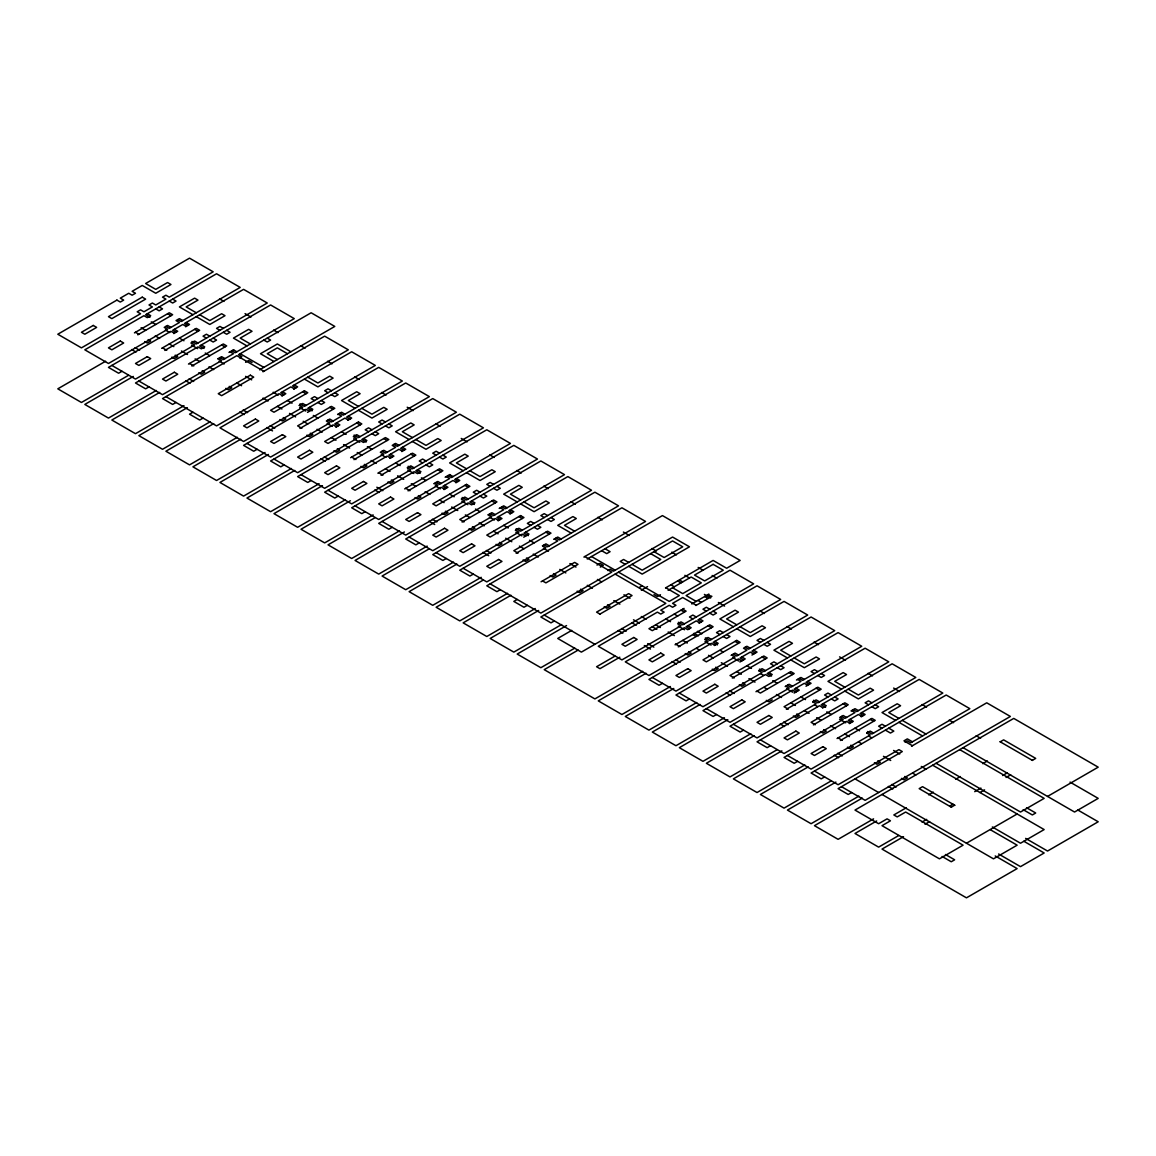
<?xml version="1.0" encoding="UTF-8"?>
<svg xmlns="http://www.w3.org/2000/svg" width="1156" height="1156" viewBox="0 0 1156 1156"><rect width="100%" height="100%" fill="white"/><g stroke="black" fill="none" stroke-linecap="round" stroke-linejoin="round"><path stroke-width="1.5" d="M134.443 332.885L169.267 312.77L172.649 314.721L137.81 334.835M105.601 361.236L57.8 388.835L81.44 402.476L128.359 375.397M173.776 333.578L177.721 331.295L174.339 329.344M185.596 326.743L189.541 324.475L186.159 322.524M121.987 371.278L118.606 373.229L108.462 367.377L170.958 331.295L174.339 333.246M161.667 348.361L196.289 328.376L199.67 330.327L164.831 350.427M133.301 376.437L84.822 404.427L108.462 418.082L156.277 390.482M191.159 343.043L194.613 341.049L197.979 343M149.008 386.884L145.627 388.835L135.498 382.983L197.979 346.901L201.361 348.852L204.742 346.901L201.361 344.95M188.486 364.082L223.325 343.968L226.692 345.919L191.867 366.033M159.658 392.433L111.843 420.033L135.498 433.688L183.977 405.698M217.689 358.924L221.634 356.655L225.001 358.606M228.975 352.407L233.599 349.733M239.639 357.955L241.893 356.655L238.512 354.704L311.137 312.77L334.792 326.425L259.594 369.833M176.03 402.476L172.649 404.427L162.519 398.574L236.836 355.672L263.857 371.278M245.607 362.305L248.656 360.556L252.037 362.507M187.344 407.649L138.864 435.639L162.519 449.279L210.32 421.68M192.922 412.23L189.541 414.18L199.67 420.033L203.051 418.082M262.976 371.784L324.663 336.165L348.303 349.82L216.562 425.885L165.9 396.624M213.701 423.631L165.9 451.23L189.541 464.885L237.341 437.286M281.862 395.973L285.807 393.705L282.425 391.754M293.696 389.153L297.627 386.884L294.26 384.934M240.723 439.237L192.922 466.836L216.562 480.491L265.042 452.502M299.245 405.453L302.699 403.458L306.08 405.409M307.525 412.374L312.828 409.311L309.461 407.36M257.094 449.279L253.713 451.23L243.584 445.378L306.08 409.311L309.461 411.261M299.953 428.442L334.792 408.328L331.411 406.377L297.627 425.885L301.861 428.327M268.423 454.453L219.943 482.442L243.584 496.097L291.384 468.498M337.61 414.513L341.54 412.23L344.921 414.18M335.919 427.185L339.85 424.902L336.483 422.952M347.739 420.351L351.684 418.082L348.303 416.131M284.116 464.885L280.749 466.836L270.605 460.984L333.101 424.902L336.483 426.853M294.766 470.434L246.965 498.048L270.605 511.689L319.085 483.699M311.137 480.491L307.771 482.442L297.627 476.59L360.123 440.508L363.504 442.459L366.886 440.508L363.504 438.558M350.629 457.689L385.454 437.589L388.835 439.54L353.996 459.64M322.466 485.65L273.986 513.64L297.627 527.295L345.442 499.695M389.962 458.383L393.907 456.114L390.526 454.164M401.782 451.562L405.727 449.279L402.346 447.329M338.173 496.097L334.792 498.048L324.663 492.196L387.144 456.114L390.526 458.065M377.853 473.18L412.475 453.181L415.857 455.132L381.032 475.246M350.355 500.75L301.008 529.246L324.663 542.901L373.142 514.911M407.345 467.862L410.799 465.868L414.166 467.819M365.195 511.689L361.814 513.64L351.684 507.787L414.166 471.706L417.547 473.657L420.929 471.706L417.547 469.755M404.672 488.901L439.511 468.787L442.878 470.738L408.054 490.852M374.949 517.758L328.029 544.852L351.684 558.493L399.485 530.893M433.876 483.743L437.821 481.46L441.187 483.41M445.161 477.226L449.785 474.552M444.005 489.595L447.95 487.312L444.569 485.361M455.825 482.76L459.77 480.491L456.389 478.541M392.216 527.295L388.835 529.246L378.706 523.393L441.187 487.312L444.569 489.263M404.398 531.962L355.051 560.443L378.706 574.099L427.185 546.109M461.389 499.06L464.842 497.066L468.223 499.016M419.238 542.901L415.857 544.852L405.727 538.999L468.223 502.918L471.59 504.869L474.971 502.918L471.59 500.967M462.097 522.05L496.935 501.935L493.554 499.984L459.77 519.492L463.99 521.934M428.992 548.97L382.087 576.049L405.727 589.705L453.528 562.105M487.919 514.94L491.864 512.672L495.245 514.622M499.204 508.423L503.684 505.837L507.065 507.787M498.063 520.792L501.993 518.524L498.612 516.573M509.883 513.972L513.813 511.689L510.446 509.738M446.259 558.493L442.878 560.443L432.749 554.591L495.245 518.524L498.612 520.475M456.909 564.056L409.108 591.655L432.749 605.311L481.228 577.321M515.432 530.257L518.885 528.263L522.266 530.214M523.711 537.179L529.015 534.115L525.648 532.165M473.281 574.099L469.9 576.049L459.77 570.197L522.266 534.115L525.648 536.066M516.14 553.262L550.979 533.147L547.597 531.196L513.813 550.69L518.047 553.132M483.049 580.168L436.13 607.247L459.77 620.902L507.571 593.303M542.453 545.863L545.907 543.869L549.288 545.82M553.796 539.317L557.727 537.049L561.108 538.999M500.302 589.705L496.935 591.655L486.792 585.803L621.914 507.787L645.554 521.443L583.881 557.062M510.952 595.253L463.151 622.853L486.792 636.508L535.271 608.518M541.08 581.771L574.619 562.394L578 564.345L545.907 582.87L542.525 580.919M517.194 599.458L513.813 601.409L523.957 607.247L527.338 605.311M587.248 559.013L662.446 515.59L740.143 560.443L726.633 568.246L713.122 560.443L665.495 587.942M597.002 565.082L599.95 563.377L603.331 565.327L600.296 567.076M538.653 610.469L490.173 638.459L513.813 652.114L561.628 624.515M607.839 570.529L610.093 569.229L613.475 571.18L672.575 537.049L689.467 546.802L642.187 574.099L628.662 566.295M554.36 620.902L550.979 622.853L540.849 617.001L672.575 540.95L682.719 546.802L664.136 557.524L654.007 551.672M566.541 625.569L517.194 654.065L540.849 667.706L574.763 648.126M639.268 587.479L642.303 585.731M571.7 630.396L557.727 638.459L581.381 652.114L665.827 603.36L615.151 574.099M599.632 614.27L632.043 595.557L628.662 593.606L596.583 612.131L599.95 614.082M641.334 590.196L647.533 586.612M660.452 594.748L657.388 596.525L654.007 594.574M668.125 590.326L691.158 577.017L701.287 582.87L682.719 593.606L672.575 587.754M578.145 650.077L544.216 669.656L594.892 698.918L642.693 671.318M684.092 608.403L648.935 628.705L652.316 630.656L686.1 611.148L682.719 609.198M691.779 603.967L708.888 594.083M695.883 605.498L711.85 596.279M614.92 656.146L596.583 666.737L599.95 668.688L619.818 657.215M699.048 623.185L702.978 620.902L699.611 618.951M675.118 644.802L709.741 624.804L713.122 626.754L678.283 646.869M646.074 673.269L598.273 700.868L621.914 714.509L670.393 686.534M714.408 645.51L718.179 643.328L714.813 641.378M662.446 683.312L659.065 685.262L648.935 679.41L711.431 643.328L714.813 645.279M673.775 688.47L625.295 716.46L648.935 730.115L696.736 702.516M731.127 655.365L735.072 653.082L738.453 655.033M739.898 661.998L745.201 658.934L741.834 656.984M751.964 655.033L757.035 652.114L753.654 650.163M689.467 698.918L686.1 700.868L675.957 695.016L738.453 658.934L741.834 660.885M732.326 678.066L767.165 657.952L763.784 656.016L730 675.509L734.233 677.951M700.117 704.466L652.316 732.066L675.957 745.721L724.436 717.731M758.639 670.682L762.093 668.688L765.474 670.639M716.489 714.509L713.122 716.46L702.978 710.622L765.474 674.54L768.856 676.491L772.237 674.54L768.856 672.59M755.981 691.721L790.805 671.607L794.186 673.558L760.402 693.065L757.035 691.115M727.818 719.682L679.338 747.672L702.978 761.327L750.793 733.728M785.184 686.563L789.115 684.28L792.496 686.231M796.47 680.046L800.949 677.459L804.316 679.41M772.237 699.886L768.856 701.837L766.312 700.377M794.186 693.065L799.258 690.132L795.877 688.181M806.007 686.231L811.078 683.312L807.697 681.361M743.525 730.115L740.143 732.066L730 726.214L792.496 690.132L795.877 692.083M786.369 709.278L821.208 689.164L817.827 687.213L784.057 706.721L788.276 709.148M754.16 735.678L706.359 763.278L730 776.919L776.919 749.839M812.697 701.88L816.15 699.886L819.517 701.837M822.494 707.92L826.28 705.738L822.899 703.787M770.546 745.721L767.165 747.672L757.035 741.82L819.517 705.738L822.899 707.689M813.405 724.87L848.229 704.77L844.863 702.819L811.078 722.312L815.298 724.754M781.861 750.88L733.381 778.869L757.035 792.525L804.836 764.925M851.047 710.94L854.992 708.671L858.373 710.622M849.357 723.613L853.301 721.344L849.92 719.393M861.177 716.792L865.122 714.509L861.74 712.558M797.568 761.327L794.186 763.278L784.057 757.426L846.539 721.344L849.92 723.295M837.045 738.525L871.884 718.411L875.251 720.361L840.426 740.476M808.217 766.876L760.402 794.475L784.057 808.131L830.962 781.037M866.74 733.092L870.193 731.098L873.575 733.049M824.589 776.919L821.208 778.869L811.078 773.017L946.2 695.016L969.841 708.671L910.726 742.788L907.344 740.837L905.09 742.138M835.904 782.092L787.438 810.081L811.078 823.722L858.879 796.123M911.535 746.227L986.733 702.819L1010.373 716.46L865.122 800.328L841.481 786.672M851.611 792.525L848.229 794.475L838.1 788.623L902.287 751.573L898.906 749.623L838.1 784.722L814.46 771.066M862.26 798.073L814.46 825.673L838.1 839.328L873.575 818.853M1000.243 741.82L1003.625 739.869L1035.704 758.394L1032.337 760.345M876.667 820.962L854.992 833.476L878.632 847.131L898.79 835.499M906.304 807.755L893.834 814.951L897.215 816.902L905.654 812.032L963.078 845.181L939.438 858.836L882.014 825.673L890.452 820.803L887.086 818.853L878.632 823.722L854.992 810.081L1013.754 718.411L1098.2 767.165L1047.538 796.426M928.658 794.851L933.326 792.149M955.68 779.245L960.361 776.543M982.701 763.654L987.383 760.951M922.026 822.075L926.678 819.387M949.929 805.963L953.035 804.186M974.725 791.658L980.924 788.074M1002.628 775.546L1007.281 772.858M951.258 807.148L954.639 805.197M903.515 836.669L882.014 849.082L966.459 897.836L1017.135 868.59L995.229 855.946M925.002 824.257L929.612 821.598M979.97 792.525L984.58 789.866M1006.081 777.453L1010.676 774.795M966.459 843.23L1017.135 813.983M671.766 552.178L676.433 554.866M698.181 567.437L702.848 570.125M712.168 575.5L716.836 578.202M1000.027 741.704L1032.525 760.46M1070.051 782.121L1098.2 798.377L1074.56 812.032L963.078 747.672M219.524 298.869L223.946 301.427M245.058 313.623L250.982 317.033M273.567 330.081L278.004 332.639M300.589 345.673L305.025 348.245M327.61 361.279L332.047 363.837M354.632 376.885L359.068 379.443M381.653 392.491L386.09 395.049M407.201 407.23L413.111 410.64M435.711 423.688L440.133 426.246M461.244 438.442L467.169 441.852M489.754 454.886L494.19 457.458M516.775 470.492L521.212 473.05M543.797 486.098L548.233 488.656M570.818 501.704L575.255 504.262M597.84 517.296L602.276 519.853M623.387 532.049L629.298 535.459M651.897 548.508L656.319 551.065M759.983 610.917L764.419 613.475M787.005 626.509L791.441 629.066M814.026 642.115L818.462 644.672M839.574 656.868L845.484 660.278M868.084 673.312L872.505 675.884M893.631 688.066L899.541 691.476M922.127 704.524L926.563 707.082M949.148 720.13L953.584 722.688M976.17 735.722L980.606 738.279M650.626 553.623L660.755 559.475L642.187 570.197L632.043 564.345M684.872 575.341L689.467 578M267.238 338.116L270.605 340.066L267.238 342.017L263.857 340.066M290.879 351.771L277.368 343.968L260.476 353.722L273.986 361.525M708.05 594.574L711.431 596.525M287.497 353.722L277.368 347.869L267.238 353.722L277.368 359.574M679.54 580.066L682.647 581.858M704.409 594.415L710.622 598.013M718.382 602.493L724.595 606.091M1077.869 810.038L1098.2 821.772L1047.538 851.033L1025.632 838.389M677.647 580.919L681.029 582.87M704.669 596.525L708.05 598.476M959.711 749.623L1044.157 798.377L1020.502 812.032L936.057 763.278M670.899 584.82L674.266 586.771M697.921 600.426L701.287 602.377M172.649 299.115L176.03 301.066L172.649 303.017L169.267 301.066M196.289 312.77L186.159 306.918L197.979 300.098L194.613 298.147L179.411 306.918L192.922 314.721M199.67 314.721L209.8 320.573L221.634 313.738L225.001 315.689L209.8 324.475L196.289 316.672M223.325 328.376L219.943 326.425L216.562 328.376L219.943 330.327M226.692 330.327L230.073 332.278L226.692 334.229L223.325 332.278M250.346 343.968L240.202 338.116L252.037 331.295L248.656 329.344L233.454 338.116L246.965 345.919M307.771 377.131L317.9 382.983L329.72 376.148L333.101 378.099L317.9 386.884L304.389 379.081M331.411 390.771L328.029 388.821L324.663 390.771L328.029 392.722M334.792 392.722L338.173 394.673L334.792 396.624L331.411 394.673M358.432 406.377L348.303 400.525L360.123 393.705L356.742 391.754L341.54 400.525L355.051 408.328M361.814 408.328L371.943 414.18L383.763 407.36L387.144 409.311L371.943 418.082L358.432 410.279M385.454 421.983L382.087 420.033L378.706 421.983L382.087 423.934M388.835 423.934L392.216 425.885L388.835 427.836L385.454 425.885M412.475 437.589L402.346 431.737L414.166 424.902L410.799 422.952L395.598 431.737L409.108 439.54M415.857 439.54L426 445.378L437.821 438.558L441.187 440.508L426 449.279L412.475 441.491M439.511 453.181L436.13 451.23L432.749 453.181L436.13 455.132M442.878 455.132L446.259 457.082L442.878 459.033L439.511 457.082M466.533 468.787L456.389 462.935L468.223 456.114L464.842 454.164L449.641 462.935L463.151 470.738M469.9 470.738L480.043 476.59L491.864 469.755L495.245 471.706L480.043 480.491L466.533 472.688M493.554 484.393L490.173 482.442L486.792 484.393L490.173 486.344M496.935 486.344L500.302 488.294L496.935 490.245L493.554 488.294M520.576 499.984L510.446 494.147L522.266 487.312L518.885 485.361L503.684 494.147L517.194 501.935M523.957 501.935L534.086 507.787L545.907 500.967L549.288 502.918L534.086 511.689L520.576 503.886M547.597 515.59L544.216 513.64L540.849 515.59L544.216 517.541M550.979 517.541L554.36 519.492L550.979 521.443L547.597 519.492M574.619 531.196L564.489 525.344L576.309 518.524L572.928 516.573L557.727 525.344L571.237 533.147M605.022 548.753L610.093 551.672L606.712 553.623L601.64 550.69M628.662 562.394L623.604 559.475L620.223 561.426L625.295 564.345M696.23 601.409L686.1 595.557L730 570.197L753.654 583.852L682.719 624.804L678.37 622.304M709.741 609.198L706.359 607.247L702.978 609.198L706.359 611.148M713.122 611.148L716.489 613.099L713.122 615.05L709.741 613.099M736.762 624.804L726.633 618.951L738.453 612.131L735.072 610.18L719.87 618.951L733.381 626.754M740.143 626.754L750.273 632.607L762.093 625.786L765.474 627.737L750.273 636.508L736.762 628.705M763.784 640.41L760.402 638.459L757.035 640.41L760.402 642.36M767.165 642.36L770.546 644.311L767.165 646.262L763.784 644.311M790.805 656.016L780.676 650.163L792.496 643.328L789.115 641.378L773.913 650.163L787.438 657.952M794.186 657.952L804.316 663.804L816.15 656.984L819.517 658.934L804.316 667.706L790.805 659.903M817.827 671.607L814.46 669.656L811.078 671.607L814.46 673.558M821.208 673.558L824.589 675.509L821.208 677.459L817.827 675.509M844.863 687.213L834.719 681.361L846.539 674.54L843.172 672.59L827.971 681.361L841.481 689.164M848.229 689.164L858.373 695.016L870.193 688.181L873.575 690.132L858.373 698.918L844.863 691.115M871.884 702.819L868.503 700.868L865.122 702.819L868.503 704.77M875.251 704.77L878.632 706.721L875.251 708.671L871.884 706.721M898.906 718.411L888.762 712.558L900.596 705.738L897.215 703.787L882.014 712.558L895.524 720.361M902.287 720.361L925.927 734.017M665.827 587.754L679.338 595.557L669.208 601.409L618.532 572.148M696.23 605.296L682.719 597.508L672.575 603.36L675.957 605.296L672.575 607.247L669.208 605.296L660.755 610.18L664.136 612.131L660.755 614.082L657.388 612.131L598.273 646.262L621.914 659.903L681.029 625.786L677.647 623.835L681.029 621.885L684.41 623.835M898.906 722.312L922.546 735.967M159.138 306.918L162.519 308.869L159.138 310.82L155.757 308.869M182.778 320.573L179.411 318.623L176.03 320.573L179.411 322.524L169.267 328.376L165.9 326.425M209.8 336.165L206.433 334.229L203.051 336.165L206.433 338.116M213.181 338.116L216.562 340.066L213.181 342.017L209.8 340.066M233.454 349.82L236.836 351.771M240.202 353.722L263.857 367.377M317.9 398.574L314.519 396.624L311.137 398.574L314.519 400.525M321.281 400.525L324.663 402.476L321.281 404.427L317.9 402.476M371.943 429.786L368.562 427.836L365.195 429.786L368.562 431.737M375.324 431.737L378.706 433.688L375.324 435.639L371.943 433.688M398.965 445.378L395.598 443.427L392.216 445.378L395.598 447.329L385.454 453.181L382.087 451.23M426 460.984L422.619 459.033L419.238 460.984L422.619 462.935M429.367 462.935L432.749 464.885L429.367 466.836L426 464.885M449.641 474.639L453.022 476.59M480.043 492.196L476.662 490.245L473.281 492.196L476.662 494.147M483.425 494.147L486.792 496.083L483.425 498.034L480.043 496.083M534.086 523.393L530.705 521.443L527.338 523.393L530.705 525.344M537.468 525.344L540.849 527.295L537.468 529.246L534.086 527.295M591.511 556.542L615.151 570.197M696.23 617.001L692.849 615.05L689.467 617.001L692.849 618.951M723.251 632.607L719.87 630.656L716.489 632.607L719.87 634.557M726.633 634.557L730 636.508L726.633 638.459L723.251 636.508M750.273 648.213L746.892 646.262L743.525 648.213L746.892 650.163L736.762 656.016L733.381 654.065M777.294 663.804L773.913 661.853L770.546 663.804L773.913 665.755M780.676 665.755L784.057 667.706L780.676 669.656L777.294 667.706M831.337 695.016L827.971 693.065L824.589 695.016L827.971 696.967M834.719 696.967L838.1 698.918L834.719 700.868L831.337 698.918M885.395 726.214L882.014 724.263L878.632 726.214L882.014 728.164M888.762 728.164L893.834 731.098L890.452 733.049L885.395 730.115M912.416 741.82L907.344 738.886L903.963 740.837L912.416 745.721M1026.542 807.712L1035.704 813L1032.337 814.951L1023.161 809.662M167.577 313.738L170.958 315.689M177.721 319.591L181.087 321.541L240.202 287.411L216.562 273.77L145.627 314.721L149.962 317.221M187.85 325.443L184.469 323.492L243.584 289.361L267.238 303.017L196.289 343.968L191.954 341.468M194.613 329.344L197.979 331.295M221.634 344.95L225.001 346.901M231.764 350.803L235.145 352.753L294.26 318.623L270.605 304.967L199.67 345.919L204.02 348.433M295.95 387.852L292.569 385.902L351.684 351.771L375.324 365.426L304.389 406.377L300.04 403.877M302.699 391.754L306.08 393.705M329.72 407.36L333.101 409.311M339.85 413.212L343.231 415.163L402.346 381.032L378.706 367.377L307.771 408.328L312.106 410.842M349.993 419.05L346.612 417.099L405.727 382.983L429.367 396.624L358.432 437.589L354.097 435.075M356.742 422.952L360.123 424.902M383.763 438.558L387.144 440.508M393.907 444.41L397.288 446.361L456.389 412.23L432.749 398.574L361.814 439.54L366.163 442.04M404.036 450.262L400.655 448.311L459.77 414.18L483.425 427.836L412.475 468.787L408.14 466.287M410.799 454.164L414.166 456.114M437.821 469.77L441.187 471.706M447.95 475.607L451.331 477.558L510.446 443.427L486.792 429.786L415.857 470.738L420.206 473.252M458.079 481.46L454.713 479.509L513.813 445.378L537.468 459.033L466.533 499.984L462.183 497.485M464.842 485.361L468.223 487.312M491.864 500.967L495.245 502.918M501.993 506.819L505.374 508.77L564.489 474.639L540.849 460.984L469.9 501.935L474.249 504.45M512.137 512.672L508.756 510.721L567.871 476.59L591.511 490.245L520.576 531.196L516.226 528.682M518.885 516.573L522.266 518.524M545.907 532.165L549.288 534.115M556.05 538.017L559.417 539.968L618.532 505.837L594.892 492.196L523.957 533.147L528.292 535.647M681.029 610.18L684.41 612.131M701.287 621.885L697.921 619.934L757.035 585.803L780.676 599.458L709.741 640.41L705.391 637.895M708.05 625.786L711.431 627.737M735.072 641.378L738.453 643.328M745.201 647.23L748.582 649.181L807.697 615.05L784.057 601.409L713.122 642.36L717.457 644.86M755.345 653.082L751.964 651.131L811.078 617.001L834.719 630.656L763.784 671.607L759.449 669.107M762.093 656.984L765.474 658.934M789.115 672.59L792.496 674.54M799.258 678.442L802.625 680.393L861.74 646.262L838.1 632.607L767.165 673.558L771.5 676.072M809.388 684.294L806.007 682.343L865.122 648.213L888.762 661.853L817.827 702.819L813.492 700.305M816.15 688.181L819.517 690.132M843.172 703.787L846.539 705.738M853.301 709.64L856.683 711.59L915.798 677.459L892.143 663.804L821.208 704.77L825.557 707.27M863.431 715.492L860.05 713.541L919.165 679.41L942.819 693.065L871.884 734.017L867.535 731.517M870.193 719.393L873.575 721.344M186.159 326.425L182.778 324.475L172.649 330.327L176.03 332.278M230.073 351.771L233.454 353.722L223.325 359.574L219.943 357.623M294.26 388.821L290.879 386.884L280.749 392.722L284.116 394.673M338.173 414.18L341.54 416.131L331.411 421.983L328.029 420.033M348.303 420.033L344.921 418.082L334.792 423.934L338.173 425.885M402.346 451.23L398.965 449.279L388.835 455.132L392.216 457.082M446.259 476.59L449.641 478.541L439.511 484.393L436.13 482.442M456.389 482.442L453.022 480.491L442.878 486.344L446.259 488.294M500.302 507.787L503.684 509.738L493.554 515.59L490.173 513.64M510.446 513.64L507.065 511.689L496.935 517.541L500.302 519.492M554.36 538.999L557.727 540.95L547.597 546.802L544.216 544.852M584.763 556.542L611.784 572.148L540.849 613.099L490.173 583.852M699.611 622.853L696.23 620.902L686.1 626.754L689.467 628.705M753.654 654.065L750.273 652.114L740.143 657.966L743.525 659.903M797.568 679.41L800.949 681.361L790.805 687.213L787.438 685.262M807.697 685.262L804.316 683.312L794.186 689.164L797.568 691.115M851.611 710.622L854.992 712.558L844.863 718.411L841.481 716.46M861.74 716.46L858.373 714.509L848.229 720.361L851.611 722.312M674.266 614.082L677.647 616.032M932.675 765.214L1044.157 829.575L1020.502 843.23L992.354 826.973M147.318 313.738L150.699 315.689L147.318 317.64L143.936 315.689L84.822 349.82L108.462 363.475L167.577 329.344L164.21 327.394L167.577 325.443L170.958 327.394M333.101 421.001L329.72 419.05L326.339 421.001L329.72 422.952L270.605 457.082L246.965 443.427M360.123 436.607L356.742 434.656L353.288 436.65L356.742 438.558L297.627 472.688L273.986 459.033M387.144 452.213L383.763 450.262L380.324 452.256L383.763 454.164L324.663 488.294L301.008 474.639M687.777 625.786L691.158 627.737L687.777 629.688L684.41 627.737L625.295 661.853L648.935 675.509L708.05 641.378L704.669 639.427L708.05 637.476L711.431 639.427M697.429 631.349L701.779 633.864M846.539 717.442L843.172 715.492L839.718 717.486L843.172 719.393L784.057 753.524L760.402 739.869M191.231 343L194.613 344.95L135.498 379.081L111.843 365.426M218.253 358.606L221.634 360.556L162.519 394.673L138.864 381.032M282.425 395.655L279.058 393.705L219.943 427.836L243.584 441.491L302.699 407.36L299.317 405.409M407.418 467.819L410.799 469.755L351.684 503.886L328.029 490.245M434.439 483.41L437.821 485.361L378.706 519.492L355.051 505.837M461.461 499.016L464.842 500.967L405.727 535.098L382.087 521.443M488.482 514.622L491.864 516.573L432.749 550.704L409.108 537.049M515.504 530.214L518.885 532.165L459.77 566.295L436.13 552.64M542.525 545.82L545.907 547.771L486.792 581.902L463.151 568.246M694.062 633.3L698.397 635.814M731.69 655.033L735.072 656.984L675.957 691.115L652.316 677.459M758.712 670.639L762.093 672.59L702.978 706.721L679.338 693.065M785.748 686.231L789.115 688.181L730 722.312L706.359 708.671M812.769 701.837L816.15 703.787L757.035 737.918L733.381 724.263M866.812 733.049L870.193 734.999L811.078 769.116L787.438 755.475M151.263 321.874L155.757 324.475M165.409 330.038L169.759 332.552M179.411 338.116L183.963 340.76M191.564 345.138L197.647 348.65M205.248 353.042L209.8 355.672M219.091 361.033L224.163 363.967M245.607 376.35L251.69 379.862M273.148 392.245L278.206 395.164M287.497 400.525L292.063 403.169M299.664 407.548L305.733 411.059M313.334 415.452L317.9 418.082M327.191 423.443L332.263 426.376M341.54 431.737L346.106 434.367M353.707 438.76L359.791 442.271M367.391 446.65L371.943 449.279M381.234 454.655L385.945 457.371M395.598 462.935L400.149 465.565M407.75 469.957L413.834 473.469M421.434 477.861L426 480.491M435.277 485.852L440.349 488.771M449.641 494.147L454.192 496.777M461.793 501.155L467.877 504.666M475.477 509.059L480.043 511.689M489.335 517.05L494.392 519.983M503.684 525.344L508.25 527.974M515.851 532.367L521.92 535.878M529.52 540.257L534.086 542.901M543.378 548.262L548.45 551.181M569.894 563.564L575.977 567.076M597.421 579.459L601.64 581.902M623.937 594.776L630.02 598.288M665.827 618.951L670.509 621.653M678.297 626.162L684.54 629.76M692.849 634.557L695.883 636.306M705.015 641.58L711.085 645.091M720.217 650.351L723.251 652.114M732.543 657.475L738.698 661.03M746.892 665.755L751.458 668.399M760.576 673.659L763.61 675.407M772.743 680.682L777.294 683.312M786.586 688.673L792.741 692.227M800.949 696.967L805.501 699.597M814.619 704.857L817.668 706.619M826.786 711.879L831.337 714.509M839.545 719.249L845.701 722.803M854.992 728.164L859.544 730.794M868.676 736.069L871.711 737.817M893.588 750.461L899.744 754.001M921.318 766.457L925.927 769.116M141.119 327.726L145.627 330.327M155.28 335.89L159.615 338.405M169.267 343.968L173.834 346.612M181.434 350.99L187.518 354.502M195.118 358.895L199.67 361.525M208.961 366.886L213.672 369.602M236.994 383.07L241.561 385.714M263.004 398.098L268.076 401.016M277.368 406.377L281.92 409.007M289.52 413.4L295.604 416.911M303.204 421.304L307.771 423.934M317.062 429.295L322.119 432.214M331.411 437.589L335.977 440.219M343.578 444.598L349.647 448.109M357.247 452.502L361.814 455.132M371.105 460.493L376.162 463.426M385.454 468.787L390.02 471.417M397.621 475.81L403.704 479.321M411.305 483.714L415.857 486.344M425.148 491.705L429.859 494.421M439.511 499.984L444.063 502.629M451.664 507.007L457.747 510.519M465.348 514.911L469.9 517.541M479.191 522.902L484.263 525.836M493.554 531.196L498.106 533.826M505.707 538.219L511.79 541.731M519.391 546.109L523.957 548.753M533.248 554.114L538.306 557.033M559.764 569.417L565.833 572.928M587.291 585.312L592.363 588.245M613.807 600.629L619.891 604.14M641.334 616.524L646.045 619.24M655.698 624.804L660.365 627.506M668.168 632L674.396 635.612M682.719 640.41L687.271 643.039M696.403 648.299L699.438 650.062M708.556 655.322L713.122 657.966M721.315 662.691L727.471 666.246M736.762 671.607L741.328 674.237M748.929 678.63L754.998 682.141M764.13 687.401L767.165 689.164M776.456 694.525L781.514 697.458M790.805 702.819L795.371 705.449M804.489 710.709L809.056 713.339M816.656 717.731L821.208 720.361M830.499 725.737L835.571 728.656M844.863 734.017L849.414 736.647M858.532 741.921L861.581 743.669M883.459 756.313L890.698 760.489M912.72 773.205L915.798 774.968M652.316 626.754L656.825 629.355M1023.826 841.25L1044.157 852.983L1020.502 866.639L998.611 853.995M135.498 332.278L138.864 334.229M148.156 339.589L150.699 341.049L147.318 343L144.775 341.54M162.519 347.869L166.739 350.311M175.177 355.181L177.721 356.655L174.339 358.606L171.811 357.132M189.541 363.475L193.76 365.917M202.213 370.787L204.742 372.246L201.361 374.197L198.832 372.738M229.235 386.393L231.764 387.852L228.382 389.803L225.854 388.344M283.278 417.591L285.807 419.05L282.425 421.001L279.897 419.541M310.299 433.197L312.828 434.656L309.461 436.607L306.918 435.147M337.321 448.803L339.85 450.262L336.483 452.213L333.94 450.753M351.684 457.082L355.904 459.524M364.342 464.394L366.886 465.868L363.504 467.819L360.975 466.345M378.706 472.688L382.925 475.13M391.364 480L393.907 481.46L390.526 483.41L387.997 481.951M405.727 488.294L409.947 490.722M418.4 495.606L420.929 497.066L417.547 499.016L415.018 497.557M445.421 511.212L447.95 512.672L444.569 514.622L442.04 513.148M472.443 526.804L474.971 528.263L471.59 530.214L469.061 528.754M499.464 542.41L501.993 543.869L498.612 545.82L496.083 544.36M526.486 558.016L529.015 559.475L525.648 561.426L523.104 559.966M553.507 573.607L556.05 575.081L552.669 577.032L550.126 575.558M580.529 589.213L583.072 590.673L579.691 592.623L577.162 591.164M607.55 604.819L610.093 606.279L606.712 608.229L604.183 606.77M633.488 619.789L639.282 623.127M675.48 644.037L679.815 646.536M688.629 651.623L691.158 653.082L687.777 655.033L685.248 653.574M715.651 667.229L718.179 668.688L714.813 670.639L712.269 669.18M742.672 682.82L745.201 684.294L741.834 686.245L739.291 684.771M796.715 714.032L799.258 715.492L795.877 717.442L793.348 715.983M823.737 729.624L826.28 731.098L822.899 733.049L820.37 731.575M838.1 737.918L842.319 740.36M850.773 745.23L853.301 746.689L849.92 748.64L847.391 747.181M877.794 760.836L880.323 762.295L876.942 764.246L874.413 762.787M904.816 776.442L907.344 777.901L903.963 779.852L901.434 778.393M954.827 805.313L922.546 786.672L919.165 788.623L951.446 807.264M631.667 622.636L636.176 625.237M990.548 829.835L1017.135 845.181L993.481 858.836L882.014 794.475M135.122 347.653L139.616 350.254M189.165 378.865L193.673 381.466M243.165 410.033L247.601 412.591M270.229 425.668L274.738 428.269M324.287 456.866L328.781 459.467M376.827 487.211L382.838 490.679M432.373 519.275L436.881 521.876M486.416 550.487L490.924 553.074M621.61 628.532L626.205 631.19M647.707 643.603L653.848 647.143M675.581 659.7L680.089 662.287M729.638 690.898L734.132 693.499M783.681 722.095L788.175 724.696M837.724 753.307L842.233 755.908M891.724 784.476L896.16 787.034M131.625 349.546L135.975 352.06M185.683 380.743L190.018 383.257M239.783 411.984L244.219 414.542M266.747 427.561L272.541 430.899M320.79 458.759L325.139 461.258M374.847 489.956L379.182 492.47M428.89 521.168L434.685 524.506M482.933 552.366L488.728 555.718M618.229 630.482L622.838 633.141M644.326 645.554L650.467 649.094M672.098 661.579L676.448 664.093M726.141 692.791L730.491 695.291M780.199 723.988L784.534 726.503M834.242 755.186L838.577 757.7M888.343 786.427L892.779 788.984M854.992 778.869L878.632 792.525M544.216 615.05L594.892 644.311M945.463 854.515L954.639 859.804L951.258 861.755L942.097 856.466M116.915 300.098L57.8 334.229L81.44 347.869L140.555 313.738L137.188 311.788L140.555 309.837L143.936 311.788L152.375 306.918L149.008 304.967L152.375 303.017L155.757 304.967L165.9 299.115L162.519 297.164L165.9 295.214L169.267 297.164L213.181 271.819L189.541 258.164L145.627 283.509L155.757 289.361L167.577 282.541L170.958 284.492L155.757 293.263L142.246 285.46L132.116 291.312L135.498 293.263L132.116 295.214L128.735 293.263L120.296 298.147L123.663 300.098L120.296 302.048L116.915 300.098M93.275 325.443L81.44 332.278L84.822 334.229L96.642 327.394L93.275 325.443M142.246 297.164L108.462 316.672L111.843 318.623L145.627 299.115L142.246 297.164M120.296 341.049L108.462 347.869L111.843 349.82L123.663 343L120.296 341.049M147.318 356.655L135.498 363.475L138.864 365.426L150.699 358.606L147.318 356.655M174.339 372.246L162.519 379.081L165.9 381.032L177.721 374.197L174.339 372.246M250.346 375.18L218.253 393.705L221.634 395.655L253.713 377.131L250.346 375.18M255.404 419.05L243.584 425.885L246.965 427.836L258.785 421.001L255.404 419.05M304.389 390.771L270.605 410.279L273.986 412.23L307.771 392.722L304.389 390.771M282.425 434.656L270.605 441.491L273.986 443.427L285.807 436.607L282.425 434.656M309.461 450.262L297.627 457.082L301.008 459.033L312.828 452.213L309.461 450.262M358.432 421.983L324.663 441.491L328.029 443.427L361.814 423.934L358.432 421.983M336.483 465.868L324.663 472.688L328.029 474.639L339.85 467.819L336.483 465.868M363.504 481.46L351.684 488.294L355.051 490.245L366.886 483.41L363.504 481.46M390.526 497.066L378.706 503.886L382.087 505.837L393.907 499.016L390.526 497.066M417.547 512.672L405.727 519.492L409.108 521.443L420.929 514.622L417.547 512.672M466.533 484.393L432.749 503.886L436.13 505.837L469.9 486.344L466.533 484.393M444.569 528.263L432.749 535.098L436.13 537.049L447.95 530.214L444.569 528.263M471.59 543.869L459.77 550.69L463.151 552.64L474.971 545.82L471.59 543.869M520.576 515.59L486.792 535.098L490.173 537.049L523.957 517.541L520.576 515.59M498.612 559.475L486.792 566.295L490.173 568.246L501.993 561.426L498.612 559.475M713.122 564.345L694.539 575.081L704.669 580.919L723.251 570.197L713.122 564.345M633.734 637.476L621.914 644.311L625.295 646.262L637.115 639.427L633.734 637.476M660.755 653.082L648.935 659.903L652.316 661.853L664.136 655.033L660.755 653.082M687.777 668.688L675.957 675.509L679.338 677.459L691.158 670.639L687.777 668.688M736.762 640.41L702.978 659.903L706.359 661.853L740.143 642.36L736.762 640.41M714.813 684.28L702.978 691.115L706.359 693.065L718.179 686.231L714.813 684.28M741.834 699.886L730 706.721L733.381 708.671L745.201 701.837L741.834 699.886M768.856 715.492L757.035 722.312L760.402 724.263L772.237 717.442L768.856 715.492M795.877 731.098L784.057 737.918L787.438 739.869L799.258 733.049L795.877 731.098M822.899 746.689L811.078 753.524L814.46 755.475L826.28 748.64L822.899 746.689"/></g></svg>
